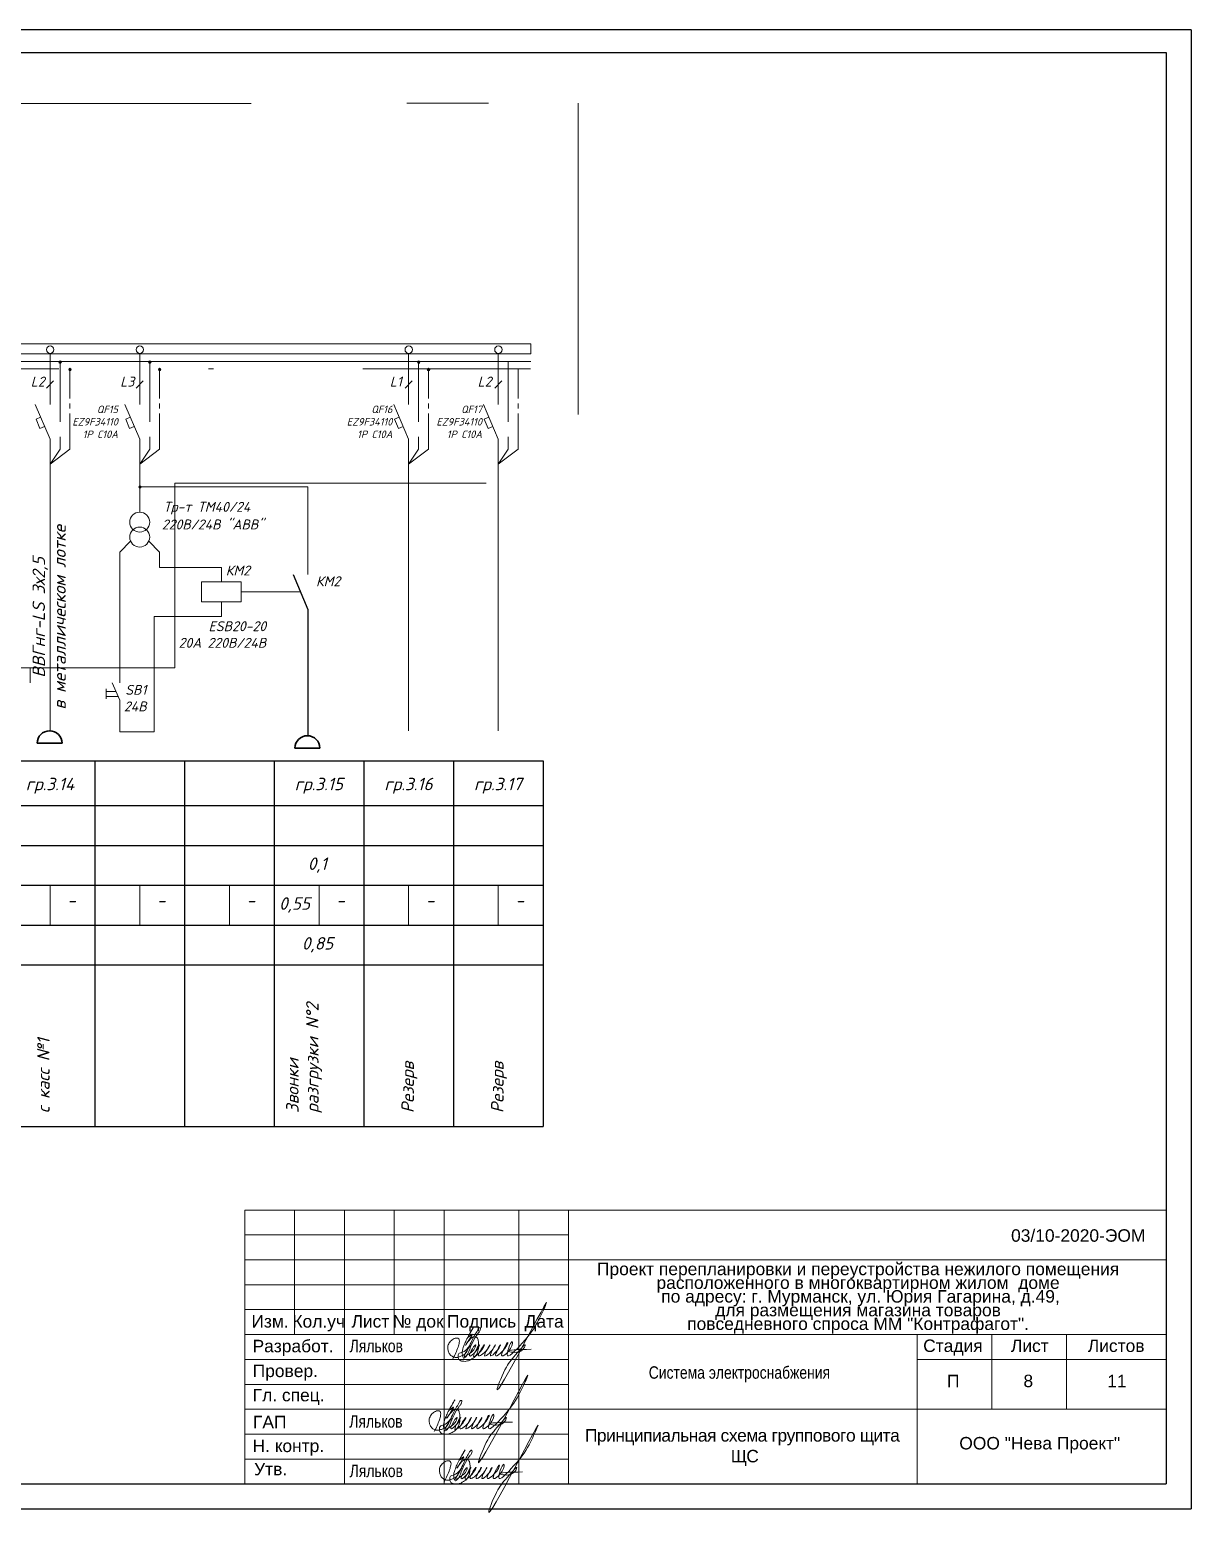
# Model space of a CAD drawing. Header units: metres. Extents: x -472 to 201, y -446 to -235.
# Drawn here: x -9.7 to 13.61, y -375.06 to -345.01 of the extents above; entities that cross this region are included whole.
import ezdxf
from ezdxf.enums import TextEntityAlignment as Align

# ---------------------------------------------------------------- set-up
doc = ezdxf.new("R2010")
doc.units = ezdxf.units.M
doc.header["$MEASUREMENT"] = 0
for name, pattern in [('ACAD_ISO02W100', [15, 12, -3]), ('ACAD_ISO04W100', [30, 24, -3, 0, -3]), ('ACAD_ISO10W100', [18, 12, -3, 0, -3]), ('HIDDEN2', [0.1875, 0.125, -0.0625])]:
    doc.linetypes.add(name, pattern=pattern)
doc.layers.add('04-ЭО_схема', color=250, linetype='Continuous')
for name, color, linetype, lineweight in [('Level 63', 7, 'Continuous', 0), ('to-text', 7, 'Continuous', 5), ('КОПИЯ 0', 7, 'Continuous', 15), ('тонкий', 7, 'Continuous', 9), ('ЭО', 10, 'Continuous', 35)]:
    doc.layers.add(name, color=color, linetype=linetype, lineweight=lineweight)
doc.styles.add('GOST 2.304', font='CS_Gost2304.shx')
doc.styles.add('Style-Arial', font='arial.ttf')
doc.styles.add('СТАНДАРТ', font='isocpeui.ttf', dxfattribs={"height": 0.25})

# ---------------------------------------------------------------- blocks, each defined once
blk = doc.blocks.new('звонок')
at = {"layer": 'ЭО', "ltscale": 238.095238}
blk.add_line((40306.97, 7737.2), (40311.97, 7737.2), dxfattribs=at)
at = {"layer": 'ЭО'}
blk.add_arc((40309.47, 7737.2), 2.5, 180, 0, dxfattribs=at)
blk = doc.blocks.new('S201')
at = {"color": 0}
for p, q in [((0, -11), (0, -0.75)), ((0, -4), (0, -11)), ((-0.71, -7.71), (0.71, -6.29)), ((-3, -11), (0, -18)), ((-1.9, -13.58), (-2.81, -13.98)), ((-2.81, -13.98), (-2.02, -15.81)), ((-2.02, -15.81), (-1.11, -15.42)), ((0, -23), (0, -18)), ((4, -20), (0, -23)), ((2, -20), (0, -23))]:
    blk.add_line(p, q, dxfattribs=at)
at = {"color": 0, "linetype": 'ACAD_ISO02W100'}
blk.add_line((2, -2.5), (2, -20), dxfattribs=at)
at = {"color": 0, "linetype": 'ACAD_ISO04W100', "ltscale": 0.3}
blk.add_line((4, -20), (4, -4), dxfattribs=at)

msp = doc.modelspace()

# ---------------------------------------------------------------- hatches: boundary and pattern name
at = {"layer": 'КОПИЯ 0'}
h = msp.add_hatch(color=256, dxfattribs=at)
edge = h.paths.add_edge_path()
edge.add_arc((-9.094, -351.681), 0.025, 0, 360)
h = msp.add_hatch(color=256, dxfattribs=at)
edge = h.paths.add_edge_path()
edge.add_arc((-8.896, -351.831), 0.025, 0, 360)
h = msp.add_hatch(color=256, dxfattribs=at)
edge = h.paths.add_edge_path()
edge.add_arc((-7.294, -351.681), 0.025, 0, 360)
h = msp.add_hatch(color=256, dxfattribs=at)
edge = h.paths.add_edge_path()
edge.add_arc((-7.096, -351.831), 0.025, 0, 360)
h = msp.add_hatch(color=256, dxfattribs=at)
edge = h.paths.add_edge_path()
edge.add_arc((-1.894, -351.681), 0.025, 0, 360)
h = msp.add_hatch(color=256, dxfattribs=at)
edge = h.paths.add_edge_path()
edge.add_arc((-1.894, -351.681), 0.025, 0, 360)
h = msp.add_hatch(color=256, dxfattribs=at)
edge = h.paths.add_edge_path()
edge.add_arc((-1.696, -351.831), 0.025, 0, 360)
h = msp.add_hatch(color=256, dxfattribs=at)
edge = h.paths.add_edge_path()
edge.add_arc((-1.696, -351.831), 0.025, 0, 360)
h = msp.add_hatch(color=256, dxfattribs=at)
edge = h.paths.add_edge_path()
edge.add_arc((-7.491, -354.188), 0.025, 0, 360)

# ---------------------------------------------------------------- linework, layer by layer
at = {"color": 0}
for p, q in [((-4.418, -355.946), (-4.118, -356.646)), ((-4.118, -356.646), (-4.118, -359.184))]:
    msp.add_line(p, q, dxfattribs=at)
at = {"color": 5, "linetype": 'Continuous', "lineweight": 0}
for points in [[(-1.207, -371.697), (-1.104, -371.462), (-1.079, -371.368), (-1.079, -371.315), (-1.11, -371.284), (-1.159, -371.284), (-1.237, -371.328), (-1.291, -371.398), (-1.306, -371.438), (-1.306, -371.507), (-1.289, -371.571), (-1.246, -371.631), (-1.197, -371.66), (-1.13, -371.671), (-1.062, -371.653), (-1.003, -371.626), (-0.963, -371.595), (-0.892, -371.471), (-0.826, -371.335), (-0.772, -371.225), (-0.716, -371.128), (-0.679, -371.075), (-0.661, -371.071), (-0.654, -371.096), (-0.665, -371.137), (-0.698, -371.182), (-0.889, -371.55), (-0.95, -371.655), (-0.995, -371.682), (-1.008, -371.661), (-1.013, -371.639), (-1.021, -371.564), (-0.988, -371.44), (-0.893, -371.234), (-0.795, -371.063), (-0.892, -371.261), (-0.828, -371.205), (-0.957, -371.428), (-0.856, -371.298), (-0.782, -371.255), (-0.726, -371.27), (-0.699, -371.33), (-0.691, -371.427), (-0.762, -371.65), (-0.85, -371.714), (-0.914, -371.741), (-1.014, -371.745), (-1.082, -371.716), (-1.095, -371.694), (-1.103, -371.643), (-1.089, -371.592), (-1.013, -371.564), (-0.86, -371.427), (-0.976, -371.655), (-0.916, -371.62), (-0.762, -371.466), (-0.75, -371.421), (-0.875, -371.638), (-0.742, -371.537), (-0.674, -371.414), (-0.791, -371.647), (-0.629, -371.519), (-0.571, -371.414), (-0.694, -371.631), (-0.528, -371.525), (-0.461, -371.414), (-0.571, -371.634), (-0.401, -371.497), (-0.354, -371.414), (-0.455, -371.63), (-0.258, -371.438), (-0.253, -371.426), (-0.351, -371.618), (-0.107, -371.392), (-0.104, -371.382), (-0.229, -371.622), (-0.01, -371.391), (-0.01, -371.362), (-0.119, -371.61), (0.182, -371.385), (0.526, -370.892), (0.661, -370.602), (-0.317, -372.295), (-0.134, -371.863), (0.091, -371.572), (0.244, -371.419), (0.188, -371.516), (-0.082, -371.548), (0.361, -371.505)], [(-1.582, -373.159), (-1.479, -372.924), (-1.454, -372.83), (-1.454, -372.777), (-1.485, -372.745), (-1.535, -372.745), (-1.612, -372.79), (-1.667, -372.86), (-1.681, -372.9), (-1.681, -372.969), (-1.664, -373.032), (-1.621, -373.093), (-1.572, -373.122), (-1.505, -373.133), (-1.437, -373.114), (-1.379, -373.088), (-1.339, -373.057), (-1.267, -372.933), (-1.201, -372.797), (-1.147, -372.687), (-1.091, -372.589), (-1.054, -372.537), (-1.037, -372.533), (-1.03, -372.558), (-1.041, -372.599), (-1.073, -372.643), (-1.265, -373.012), (-1.325, -373.117), (-1.371, -373.143), (-1.383, -373.122), (-1.389, -373.101), (-1.396, -373.026), (-1.363, -372.902), (-1.268, -372.695), (-1.17, -372.525), (-1.267, -372.723), (-1.204, -372.667), (-1.333, -372.89), (-1.232, -372.76), (-1.158, -372.717), (-1.101, -372.732), (-1.075, -372.792), (-1.067, -372.889), (-1.137, -373.112), (-1.225, -373.176), (-1.29, -373.203), (-1.389, -373.207), (-1.458, -373.177), (-1.47, -373.156), (-1.478, -373.105), (-1.464, -373.054), (-1.388, -373.026), (-1.235, -372.889), (-1.351, -373.116), (-1.292, -373.082), (-1.137, -372.928), (-1.125, -372.883), (-1.25, -373.099), (-1.117, -372.998), (-1.049, -372.876), (-1.166, -373.109), (-1.004, -372.981), (-0.946, -372.876), (-1.069, -373.093), (-0.903, -372.987), (-0.837, -372.876), (-0.946, -373.095), (-0.777, -372.959), (-0.729, -372.876), (-0.831, -373.092), (-0.633, -372.9), (-0.628, -372.888), (-0.727, -373.08), (-0.483, -372.853), (-0.48, -372.843), (-0.604, -373.084), (-0.385, -372.853), (-0.385, -372.824), (-0.494, -373.072), (-0.194, -372.847), (0.15, -372.354), (0.285, -372.064), (-0.692, -373.757), (-0.509, -373.325), (-0.284, -373.034), (-0.131, -372.881), (-0.187, -372.977), (-0.457, -373.01), (-0.014, -372.967)], [(-1.376, -374.16), (-1.273, -373.925), (-1.248, -373.831), (-1.248, -373.778), (-1.279, -373.747), (-1.329, -373.747), (-1.406, -373.791), (-1.461, -373.861), (-1.475, -373.902), (-1.475, -373.97), (-1.458, -374.034), (-1.415, -374.095), (-1.366, -374.123), (-1.299, -374.134), (-1.231, -374.116), (-1.173, -374.089), (-1.133, -374.058), (-1.061, -373.935), (-0.995, -373.799), (-0.941, -373.688), (-0.885, -373.591), (-0.848, -373.539), (-0.83, -373.534), (-0.824, -373.559), (-0.835, -373.6), (-0.867, -373.645), (-1.058, -374.013), (-1.119, -374.119), (-1.165, -374.145), (-1.177, -374.124), (-1.183, -374.103), (-1.19, -374.027), (-1.157, -373.904), (-1.062, -373.697), (-0.964, -373.527), (-1.061, -373.724), (-0.998, -373.668), (-1.127, -373.891), (-1.026, -373.761), (-0.952, -373.718), (-0.895, -373.733), (-0.869, -373.793), (-0.861, -373.89), (-0.931, -374.113), (-1.019, -374.177), (-1.084, -374.204), (-1.183, -374.208), (-1.252, -374.179), (-1.264, -374.157), (-1.272, -374.107), (-1.258, -374.055), (-1.182, -374.028), (-1.029, -373.891), (-1.145, -374.118), (-1.085, -374.084), (-0.931, -373.929), (-0.919, -373.884), (-1.044, -374.101), (-0.911, -374), (-0.843, -373.877), (-0.96, -374.11), (-0.798, -373.982), (-0.74, -373.877), (-0.863, -374.095), (-0.697, -373.989), (-0.631, -373.877), (-0.74, -374.097), (-0.571, -373.96), (-0.523, -373.877), (-0.625, -374.094), (-0.427, -373.902), (-0.422, -373.889), (-0.521, -374.082), (-0.276, -373.855), (-0.274, -373.845), (-0.398, -374.085), (-0.179, -373.855), (-0.179, -373.826), (-0.288, -374.074), (0.012, -373.849), (0.356, -373.356), (0.491, -373.065), (-0.486, -374.758), (-0.303, -374.326), (-0.078, -374.036), (0.075, -373.882), (0.019, -373.979), (-0.251, -374.011), (0.192, -373.969)]]:
    msp.add_spline(points, degree=3, dxfattribs=at)
at = {"layer": '04-ЭО_схема', "color": 7}
for p, q in [((13.614, -345.01), (-49.386, -345.01)), ((13.614, -345.01), (13.614, -374.71)), ((13.614, -345.01), (13.614, -374.71)), ((-47.386, -345.46), (13.114, -345.46)), ((13.114, -345.46), (13.114, -374.21)), ((-43.926, -359.686), (-1.196, -359.686)), ((-42.126, -359.686), (0.604, -359.686)), ((-8.396, -359.686), (-8.396, -367.029)), ((-8.396, -359.686), (-8.396, -367.029)), ((-8.396, -359.686), (-8.396, -367.029)), ((-8.396, -359.686), (-8.396, -367.029)), ((-6.596, -359.686), (-6.596, -367.029)), ((-4.796, -359.686), (-4.796, -367.029)), ((-2.996, -359.686), (-2.996, -367.029)), ((-1.196, -359.686), (-1.196, -367.029)), ((-1.196, -359.686), (-1.196, -367.029)), ((-1.196, -359.686), (-1.196, -367.029)), ((-1.196, -359.686), (-1.196, -367.029)), ((-1.196, -359.686), (-1.196, -367.029)), ((-1.196, -359.686), (-1.196, -367.029)), ((0.604, -359.686), (0.604, -367.029)), ((-43.926, -360.586), (-1.196, -360.586)), ((-42.134, -360.586), (0.596, -360.586)), ((-42.126, -360.586), (0.604, -360.586)), ((-40.334, -360.586), (0.604, -360.586)), ((-43.926, -361.386), (-1.196, -361.386)), ((-42.134, -361.386), (0.596, -361.386)), ((-42.126, -361.386), (0.604, -361.386)), ((-40.334, -361.386), (0.604, -361.386)), ((-43.926, -362.186), (-1.196, -362.186)), ((-42.134, -362.186), (0.596, -362.186)), ((-42.126, -362.186), (0.604, -362.186)), ((-40.334, -362.186), (0.604, -362.186)), ((-43.926, -362.986), (-1.196, -362.986)), ((-42.134, -362.986), (0.596, -362.986)), ((-42.126, -362.986), (0.604, -362.986)), ((-40.334, -362.986), (0.604, -362.986)), ((-43.926, -363.786), (-1.196, -363.786)), ((-42.134, -363.786), (0.596, -363.786)), ((-42.126, -363.786), (0.604, -363.786)), ((-40.334, -363.786), (0.604, -363.786)), ((-45.586, -367.029), (-1.196, -367.029)), ((-45.586, -367.029), (0.604, -367.029)), ((-47.386, -374.21), (13.114, -374.21)), ((-49.386, -374.71), (13.614, -374.71))]:
    msp.add_line(p, q, dxfattribs=at)
at = {"layer": 'Level 63', "color": 7, "linetype": 'Continuous', "lineweight": 13}
for p, q in [((-5.386, -368.71), (13.114, -368.71)), ((-5.386, -368.71), (-5.386, -374.21)), ((-4.386, -368.71), (-4.386, -371.21)), ((-3.386, -368.71), (-3.386, -374.21)), ((-2.386, -368.71), (-2.386, -371.21)), ((-1.386, -368.71), (-1.386, -374.21)), ((0.114, -368.71), (0.114, -374.21)), ((1.114, -368.71), (1.114, -374.21)), ((1.114, -369.71), (13.114, -369.71)), ((-5.386, -370.71), (1.114, -370.71)), ((-5.386, -371.21), (1.114, -371.21)), ((1.114, -371.21), (13.114, -371.21)), ((8.114, -371.71), (13.114, -371.71)), ((1.114, -372.71), (13.114, -372.71))]:
    msp.add_line(p, q, dxfattribs=at)
at = {"layer": 'Level 63', "color": 7, "linetype": 'Continuous', "lineweight": 0}
for p, q in [((-5.386, -369.21), (1.114, -369.21)), ((-5.386, -369.71), (1.114, -369.71)), ((-5.386, -370.21), (1.114, -370.21)), ((-5.386, -371.71), (1.114, -371.71)), ((-5.386, -372.21), (1.114, -372.21)), ((-5.386, -372.71), (1.114, -372.71)), ((-5.386, -373.21), (1.114, -373.21)), ((-5.386, -373.71), (1.114, -373.71))]:
    msp.add_line(p, q, dxfattribs=at)
at = {"layer": 'Level 63', "color": 7, "linetype": 'Continuous', "lineweight": 13, "flags": 128}
for points in [[(8.114, -371.21), (8.114, -374.21)], [(9.614, -371.21), (9.614, -372.71)], [(11.114, -371.21), (11.114, -372.71)]]:
    msp.add_lwpolyline(points, dxfattribs=at)
at = {"layer": 'КОПИЯ 0'}
for p, q in [((0.358, -351.316), (0.358, -351.516)), ((-9.296, -359.086), (-9.296, -353.231)), ((-9.296, -359.086), (-9.296, -353.231)), ((-2.096, -359.086), (-2.096, -353.231)), ((-0.296, -359.086), (-0.296, -353.231)), ((-7.496, -353.731), (-7.496, -354.695)), ((-4.118, -354.188), (-7.491, -354.188)), ((-4.118, -355.946), (-4.118, -354.188)), ((-7.896, -355.495), (-7.678, -355.278)), ((-7.096, -355.495), (-7.313, -355.278)), ((-7.896, -358.12), (-7.896, -355.495)), ((-7.096, -355.804), (-7.096, -355.495)), ((-7.096, -355.804), (-7.096, -355.495)), ((-7.096, -355.804), (-5.856, -355.804)), ((-5.856, -355.804), (-5.856, -356.096)), ((-5.456, -356.296), (-4.268, -356.296)), ((-5.856, -356.496), (-5.856, -356.788)), ((-7.206, -356.788), (-5.856, -356.788)), ((-7.206, -359.104), (-7.206, -356.788)), ((-9.696, -358.12), (-9.696, -357.811)), ((-8.046, -358.12), (-7.896, -358.47)), ((-8.171, -358.245), (-8.171, -358.445)), ((-7.971, -358.295), (-8.171, -358.295)), ((-7.928, -358.395), (-8.171, -358.395)), ((-7.896, -358.47), (-7.896, -359.104)), ((-7.896, -359.104), (-7.206, -359.104))]:
    msp.add_line(p, q, dxfattribs=at)
at = {"layer": 'КОПИЯ 0', "linetype": 'ACAD_ISO02W100'}
msp.add_line((0.358, -351.666), (-39.217, -351.666), dxfattribs=at)
at = {"layer": 'КОПИЯ 0', "linetype": 'ACAD_ISO10W100'}
msp.add_line((-39.217, -351.816), (0.35, -351.816), dxfattribs=at)
at = {"layer": 'КОПИЯ 0', "ltscale": 238.095238}
for p, q in [((-9.296, -362.186), (-9.296, -362.986)), ((-9.296, -362.186), (-9.296, -362.986)), ((-7.496, -362.186), (-7.496, -362.986)), ((-7.496, -362.186), (-7.496, -362.986)), ((-5.696, -362.186), (-5.696, -362.986)), ((-5.696, -362.186), (-5.696, -362.986)), ((-3.896, -362.186), (-3.896, -362.986)), ((-2.096, -362.186), (-2.096, -362.986)), ((-0.296, -362.186), (-0.296, -362.986)), ((-0.296, -362.186), (-0.296, -362.986))]:
    msp.add_line(p, q, dxfattribs=at)
at = {"layer": 'КОПИЯ 0'}
for points in [[(0.358, -351.316), (-39.217, -351.316)], [(-39.217, -351.516), (0.358, -351.516)]]:
    msp.add_lwpolyline(points, dxfattribs=at)
msp.add_lwpolyline([(-5.456, -356.096), (-5.456, -356.496), (-6.256, -356.496), (-6.256, -356.096)], close=True, dxfattribs=at)
for centre, radius in [((-9.294, -351.431), 0.075), ((-7.494, -351.431), 0.075), ((-2.094, -351.431), 0.075), ((-0.294, -351.431), 0.075), ((-9.094, -351.681), 0.025), ((-8.896, -351.831), 0.025), ((-7.294, -351.681), 0.025), ((-7.096, -351.831), 0.025), ((-1.894, -351.681), 0.025), ((-1.894, -351.681), 0.025), ((-1.696, -351.831), 0.025), ((-1.696, -351.831), 0.025), ((-7.491, -354.188), 0.025), ((-7.496, -354.895), 0.2), ((-7.496, -355.195), 0.2)]:
    msp.add_circle(centre, radius, dxfattribs=at)
at = {"layer": 'тонкий', "linetype": 'HIDDEN2', "ltscale": 50}
for p, q in [((-39.633, -346.511), (-0.49, -346.481)), ((1.31, -346.481), (1.31, -354.076)), ((-6.793, -354.11), (-0.49, -354.11)), ((-6.793, -357.82), (-6.793, -354.11)), ((-6.793, -357.82), (-12.225, -357.82))]:
    msp.add_line(p, q, dxfattribs=at)

# ---------------------------------------------------------------- block references
at = {"layer": 'КОПИЯ 0', "xscale": 0.1, "yscale": 0.1, "zscale": 0.1}
for p in [(-9.296, -351.431), (-7.496, -351.431), (-7.496, -351.431), (-2.096, -351.431), (-0.296, -351.431)]:
    msp.add_blockref('S201', p, dxfattribs=at)
at = {"layer": 'ЭО', "xscale": 0.1, "yscale": 0.1, "zscale": 0.1, "rotation": 180}
for p in [(4021.642, 414.384), (4026.819, 414.286)]:
    msp.add_blockref('звонок', p, dxfattribs=at)

# ---------------------------------------------------------------- texts
at = {"color": 7, "linetype": 'Continuous', "lineweight": 13, "style": 'Style-Arial'}
msp.add_text('03/10-2020-ЭОМ', height=0.25, dxfattribs=at).set_placement((11.348, -369.096), align=Align.TOP_CENTER)
at = {"color": 7, "lineweight": 13, "style": 'Style-Arial', "width": 0.8}
for p in [(-3.28, -371.314), (-3.287, -372.83), (-3.28, -373.824)]:
    msp.add_text('Ляльков', height=0.25, dxfattribs=at).set_placement(p, align=Align.TOP_LEFT)
at = {"color": 7, "linetype": 'Continuous', "lineweight": 13, "style": 'Style-Arial'}
msp.add_text('ООО "Нева Проект"', height=0.25, dxfattribs=at).set_placement((8.96, -373.267), align=Align.TOP_LEFT)
at = {"color": 7, "linetype": 'Continuous', "lineweight": 13, "insert": (6.928, -369.768), "char_height": 0.25, "attachment_point": 2, "line_spacing_factor": 0.66, "style": 'Style-Arial'}
msp.add_mtext('Проект перепланировки и переустройства нежилого помещения \\Pрасположенного в многоквартирном жилом  доме \\P по адресу: г. Мурманск, ул. Юрия Гагарина, д.49,\\Pдля размещения магазина товаров \\Pповседневного спроса ММ "Контрафагот".', dxfattribs=at)
at = {"color": 7, "linetype": 'Continuous', "lineweight": 0, "char_height": 0.25, "attachment_point": 5}
for s, insert, line_spacing_factor, style in [('{\\W0.8;Система электроснабжения}', (4.545, -372.01), 0.9, 'Style-Arial'), ('\\fArial|b0|i0|c204204|p39;П', (8.839, -372.143), 0.72, 'GOST 2.304'), ('{\\fArial|b0|i0|c204|p39;8}', (10.345, -372.143), 0.72, 'GOST 2.304'), ('{\\fArial|b0|i0|c204|p39;11}', (12.124, -372.143), 0.72, 'GOST 2.304')]:
    msp.add_mtext(s, dxfattribs=dict(at, insert=insert, line_spacing_factor=line_spacing_factor, style=style))
at = {"layer": 'Level 63', "color": 7, "linetype": 'Continuous', "lineweight": 0, "style": 'Style-Arial'}
for s, p in [('Изм.', (-4.879, -370.945)), ('Кол.уч', (-3.902, -370.945)), ('Лист', (-2.864, -370.945)), ('№ док', (-1.905, -370.945)), ('Подпись', (-0.631, -370.945)), ('Дата', (0.625, -370.945)), ('Разработ.', (-4.417, -371.441)), ('Стадия', (8.832, -371.435)), ('Лист', (10.376, -371.435)), ('Листов', (12.11, -371.435)), ('Провер.', (-4.572, -371.939)), ('Гл. спец.', (-4.506, -372.426)), ('ГАП', (-4.885, -372.967)), ('Н. контр.', (-4.511, -373.445)), ('Утв.', (-4.867, -373.912))]:
    msp.add_text(s, height=0.25, dxfattribs=at).set_placement(p, align=Align.MIDDLE_CENTER)
at = {"layer": 'Level 63', "color": 7, "linetype": 'Continuous', "lineweight": 0, "insert": (1.101, -373.849), "char_height": 0.25, "width": 7, "attachment_point": 7, "style": 'Style-Arial'}
msp.add_mtext('\\pxqc;{\\T0.95;Принципиальная схема группового щита\\P ЩС}', dxfattribs=at)
at = {"layer": 'to-text', "style": 'СТАНДАРТ'}
for s, p in [('гр.3.14', (-9.783, -360.279)), ('гр.3.15', (-4.383, -360.279)), ('гр.3.16', (-2.583, -360.279)), ('гр.3.17', (-0.783, -360.279)), ('0,1', (-4.12, -361.879)), ('-', (-8.951, -362.616)), ('-', (-8.951, -362.616)), ('-', (-7.151, -362.616)), ('-', (-5.351, -362.616)), ('0,55', (-4.696, -362.679)), ('-', (-3.551, -362.616)), ('-', (-1.751, -362.616)), ('-', (0.049, -362.616)), ('0,85', (-4.239, -363.479))]:
    msp.add_text(s, height=0.25, dxfattribs=at).set_placement(p)
for s, p in [('разгрузки N%%D2', (-3.905, -366.763)), ('с касс №1', (-9.305, -366.763)), ('Звонки ', (-4.305, -366.763)), ('Резерв', (-1.99, -366.763)), ('Резерв', (-0.19, -366.763))]:
    msp.add_text(s, height=0.25, rotation=90, dxfattribs=at).set_placement(p)
for s, insert, char_height, attachment_point in [('L2', (-9.403, -352.172), 0.2, 9), ('L3', (-7.603, -352.172), 0.2, 9), ('L1', (-2.231, -352.172), 0.2, 9), ('L2', (-0.431, -352.172), 0.2, 9), ('QF15\\PEZ9F34110\\P1Р С10А', (-7.933, -352.555), 0.15, 3), ('QF16\\PEZ9F34110\\P1Р С10А', (-2.423, -352.555), 0.15, 3), ('QF17\\PEZ9F34110\\P1Р С10А', (-0.623, -352.555), 0.15, 3), ('\\A1;Тр-т ТМ40/24', (-5.276, -354.742), 0.2, 9), ('\\A1;220В/24В "АВВ"', (-5.004, -355.042), 0.2, 9), ('\\A1;КМ2', (-5.282, -355.967), 0.2, 9), ('\\A1;КМ2', (-3.47, -356.183), 0.2, 9), ('\\A1;ESB20-20\\P20А 220В/24В', (-4.958, -357.419), 0.2, 9), ('\\A1;SB1\\P24В', (-7.359, -358.696), 0.2, 9)]:
    msp.add_mtext(s, dxfattribs=dict(at, insert=insert, char_height=char_height, attachment_point=attachment_point))
at = {"layer": 'to-text', "insert": (-9.314, -356.806), "char_height": 0.25, "attachment_point": 5, "rotation": 90, "style": 'СТАНДАРТ'}
msp.add_mtext('ВВГнг-LS 3х2,5\\Pв металлическом лотке', dxfattribs=at)

doc.saveas('drawing.dxf')
